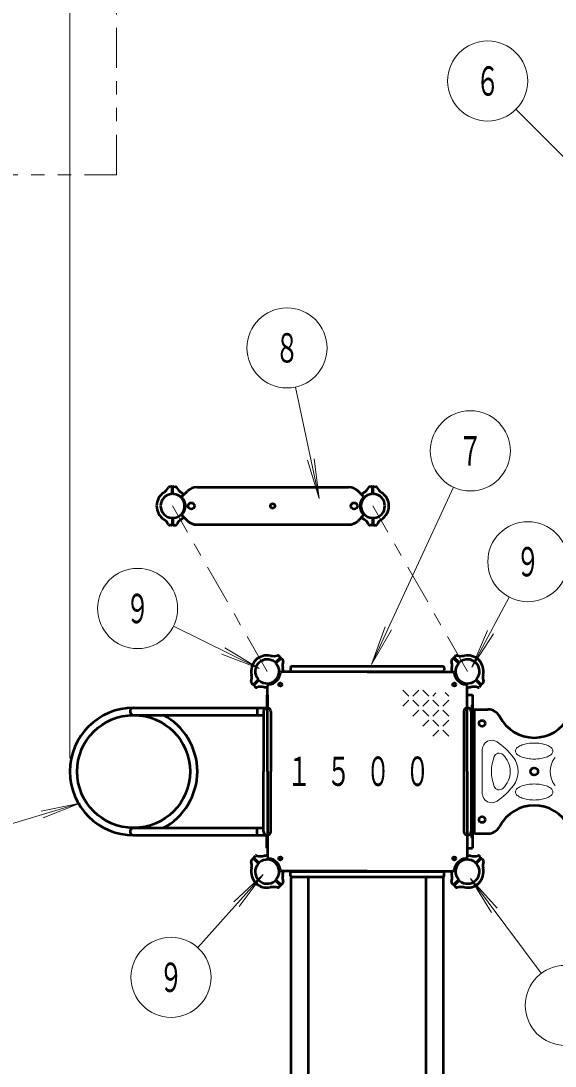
# Model space of a CAD drawing. Units: millimetres on the paper. Extents: x -385 to 0, y -594 to 267.
# Drawn here: x -328.2 to -288.2, y 116.8 to 195.1 of the extents above; entities that cross this region are included whole.
import ezdxf
from ezdxf.enums import TextEntityAlignment as Align

# ---------------------------------------------------------------- set-up
doc = ezdxf.new("R2010")
doc.units = ezdxf.units.MM
for name, pattern in [('USER1', [4.5, 2.5, -2]), ('USER2', [6, 3, -1, 1, -1]), ('USER3', [8, 3, -1, 1, -1, 1, -1])]:
    doc.linetypes.add(name, pattern=pattern)
doc.layers.add('LY_1', color=140, linetype='Continuous', lineweight=50)
doc.styles.add('ＭＳ ゴシック', font='')
doc.styles.get('ＭＳ ゴシック').set_extended_font_data('MS Gothic')

msp = doc.modelspace()

# ---------------------------------------------------------------- linework, layer by layer
at = {"layer": 'LY_1', "color": 7, "lineweight": 13}
for p, q in [((-324.538, 139.889), (-324.538, 250.566)), ((-291.133, 188.488), (-284.409, 181.764)), ((-307.653, 167.683), (-305.877, 159.334)), ((-305.877, 159.334), (-306.754, 162.202)), ((-305.877, 159.334), (-306.243, 162.311)), ((-295.806, 160.186), (-301.954, 146.894)), ((-291.651, 151.953), (-294.447, 146.694)), ((-316.781, 149.768), (-310.362, 146.594)), ((-301.954, 146.894), (-300.937, 149.717)), ((-301.954, 146.894), (-300.462, 149.497)), ((-294.447, 146.694), (-293.275, 149.456)), ((-294.447, 146.694), (-292.813, 149.21)), ((-310.362, 146.594), (-312.925, 148.153)), ((-310.362, 146.594), (-313.157, 147.684)), ((-299.618, 144.987), (-299.168, 144.537)), ((-298.868, 144.537), (-298.418, 144.987)), ((-298.118, 144.987), (-297.668, 144.537)), ((-299.618, 143.787), (-299.168, 144.237)), ((-298.868, 144.237), (-298.418, 143.787)), ((-298.118, 143.787), (-297.668, 144.237)), ((-297.368, 144.537), (-297.129, 144.776)), ((-297.368, 144.237), (-296.918, 143.787)), ((-296.618, 143.787), (-296.168, 144.237)), ((-296.435, 144.804), (-296.168, 144.537)), ((-298.868, 143.037), (-298.418, 143.487)), ((-298.118, 143.487), (-297.668, 143.037)), ((-297.368, 143.037), (-296.918, 143.487)), ((-296.618, 143.487), (-296.168, 143.037)), ((-298.118, 142.287), (-297.668, 142.737)), ((-297.368, 142.737), (-296.918, 142.287)), ((-296.618, 142.287), (-296.168, 142.737)), ((-297.368, 141.537), (-296.918, 141.987)), ((-296.618, 141.987), (-296.168, 141.537)), ((-293.653, 137.242), (-293.653, 140.536)), ((-337.216, 132.47), (-323.763, 136.526)), ((-323.763, 136.526), (-326.7, 135.914)), ((-323.763, 136.526), (-326.549, 135.413)), ((-314.966, 125.707), (-310.061, 131.18)), ((-310.061, 131.18), (-312.251, 129.129)), ((-310.061, 131.18), (-311.861, 128.78)), ((-307.866, 131.009), (-296.666, 131.009)), ((-294.547, 130.88), (-292.548, 128.642)), ((-294.547, 130.88), (-292.967, 128.329)), ((-289.236, 123.774), (-294.547, 130.88))]:
    msp.add_line(p, q, dxfattribs=at)
at = {"layer": 'LY_1', "color": 7, "linetype": 'USER3', "lineweight": 13}
for p, q in [((-321.038, 183.589), (-321.038, 202.501)), ((-339.45, 183.589), (-321.038, 183.589))]:
    msp.add_line(p, q, dxfattribs=at)
at = {"layer": 'LY_1'}
for p, q in [((-316.921, 160.229), (-317.079, 160.224)), ((-316.88, 159.718), (-316.88, 160.189)), ((-316.82, 159.718), (-316.82, 160.189)), ((-316.779, 160.229), (-316.621, 160.224)), ((-316.13, 159.501), (-315.743, 159.888)), ((-315.036, 160.181), (-303.664, 160.181)), ((-302.57, 159.501), (-302.957, 159.888)), ((-301.921, 160.229), (-302.079, 160.224)), ((-301.88, 159.718), (-301.88, 160.189)), ((-301.82, 159.718), (-301.82, 160.189)), ((-301.779, 160.229), (-301.621, 160.224)), ((-316.88, 157.844), (-316.88, 157.372)), ((-316.82, 157.844), (-316.82, 157.372)), ((-316.13, 158.061), (-315.743, 157.674)), ((-315.036, 157.381), (-303.664, 157.381)), ((-302.57, 158.061), (-302.957, 157.674)), ((-301.88, 157.844), (-301.88, 157.372)), ((-301.82, 157.844), (-301.82, 157.372)), ((-316.921, 157.332), (-317.079, 157.338)), ((-316.779, 157.332), (-316.621, 157.338)), ((-301.921, 157.332), (-302.079, 157.338)), ((-301.779, 157.332), (-301.621, 157.338)), ((-310.461, 147.367), (-310.464, 147.369)), ((-309.125, 147.073), (-308.791, 147.406)), ((-309.082, 147.03), (-308.749, 147.364)), ((-308.792, 147.464), (-308.907, 147.571)), ((-308.691, 147.363), (-308.584, 147.248)), ((-295.841, 147.363), (-295.948, 147.248)), ((-295.45, 147.03), (-295.783, 147.364)), ((-295.408, 147.073), (-295.741, 147.406)), ((-295.74, 147.464), (-295.625, 147.571)), ((-294.071, 147.367), (-294.069, 147.369)), ((-310.744, 147.084), (-310.747, 147.086)), ((-308.016, 146.669), (-308.016, 146.489)), ((-307.916, 146.769), (-296.616, 146.769)), ((-296.516, 146.669), (-296.516, 146.489)), ((-293.788, 147.084), (-293.786, 147.086)), ((-310.45, 145.747), (-310.783, 145.414)), ((-310.408, 145.705), (-310.741, 145.372)), ((-302.266, 146.359), (-308.674, 146.359)), ((-307.916, 146.389), (-296.616, 146.389)), ((-302.266, 146.359), (-295.858, 146.359)), ((-294.125, 145.705), (-293.791, 145.372)), ((-294.082, 145.747), (-293.749, 145.414)), ((-310.841, 145.415), (-310.94, 145.521)), ((-310.74, 145.314), (-310.634, 145.215)), ((-309.736, 138.889), (-309.736, 145.297)), ((-294.796, 138.889), (-294.796, 145.297)), ((-293.792, 145.314), (-293.899, 145.215)), ((-293.691, 145.415), (-293.592, 145.521)), ((-309.798, 144.629), (-309.798, 143.659)), ((-309.798, 144.629), (-309.734, 144.629)), ((-309.734, 144.629), (-309.734, 143.659)), ((-294.766, 144.639), (-294.386, 144.639)), ((-294.386, 144.639), (-294.386, 133.139)), ((-319.766, 143.661), (-309.766, 143.661)), ((-310.526, 143.661), (-310.526, 143.117)), ((-310.038, 143.389), (-310.038, 138.889)), ((-309.494, 143.389), (-309.494, 138.889)), ((-295.038, 143.389), (-295.038, 134.389)), ((-294.494, 143.389), (-294.494, 134.389)), ((-294.266, 143.439), (-294.266, 134.339)), ((-294.166, 143.539), (-293.235, 143.539)), ((-319.766, 143.117), (-310.038, 143.117)), ((-310.038, 134.389), (-310.038, 138.889)), ((-310.038, 136.804), (-310.038, 138.889)), ((-309.736, 138.889), (-309.736, 132.481)), ((-309.494, 134.389), (-309.494, 138.889)), ((-309.494, 137.092), (-309.494, 138.889)), ((-294.796, 138.889), (-294.796, 132.481)), ((-319.766, 134.661), (-310.038, 134.661)), ((-310.526, 134.117), (-310.526, 134.661)), ((-319.766, 134.117), (-309.766, 134.117)), ((-309.798, 133.149), (-309.798, 134.119)), ((-309.734, 133.149), (-309.734, 134.119)), ((-294.166, 134.239), (-293.235, 134.239)), ((-309.798, 133.149), (-309.734, 133.149)), ((-294.766, 133.139), (-294.386, 133.139)), ((-310.841, 132.363), (-310.94, 132.256)), ((-310.45, 132.03), (-310.783, 132.364)), ((-310.408, 132.073), (-310.741, 132.406)), ((-310.74, 132.464), (-310.634, 132.563)), ((-294.125, 132.073), (-293.791, 132.406)), ((-294.082, 132.03), (-293.749, 132.364)), ((-293.792, 132.464), (-293.899, 132.563)), ((-293.691, 132.363), (-293.592, 132.256)), ((-309.082, 130.747), (-308.749, 130.414)), ((-302.266, 131.419), (-308.674, 131.419)), ((-308.016, 131.069), (-308.016, 131.329)), ((-308.016, 131.109), (-308.016, 131.289)), ((-307.966, 69.659), (-307.966, 130.909)), ((-307.956, 131.389), (-296.576, 131.389)), ((-307.956, 131.009), (-296.576, 131.009)), ((-307.916, 131.389), (-296.616, 131.389)), ((-307.916, 131.009), (-296.616, 131.009)), ((-306.666, 69.659), (-306.666, 130.909)), ((-302.266, 131.419), (-295.858, 131.419)), ((-297.866, 69.659), (-297.866, 130.909)), ((-296.566, 69.659), (-296.566, 130.909)), ((-296.516, 131.069), (-296.516, 131.329)), ((-296.516, 131.109), (-296.516, 131.289)), ((-295.45, 130.747), (-295.783, 130.414)), ((-310.744, 130.694), (-310.747, 130.691)), ((-310.461, 130.411), (-310.464, 130.409)), ((-309.125, 130.705), (-308.791, 130.372)), ((-308.792, 130.314), (-308.907, 130.207)), ((-308.691, 130.415), (-308.584, 130.53)), ((-295.841, 130.415), (-295.948, 130.53)), ((-295.408, 130.705), (-295.741, 130.372)), ((-295.74, 130.314), (-295.625, 130.207)), ((-294.071, 130.411), (-294.069, 130.409)), ((-293.788, 130.694), (-293.786, 130.691))]:
    msp.add_line(p, q, dxfattribs=at)
at = {"layer": 'LY_1', "color": 7, "linetype": 'USER2', "lineweight": 13}
for p, q in [((-309.766, 146.389), (-316.85, 158.781)), ((-294.766, 146.389), (-301.85, 158.781))]:
    msp.add_line(p, q, dxfattribs=at)
at = {"layer": 'LY_1', "color": 7, "linetype": 'USER1', "lineweight": 13}
msp.add_line((-294.386, 141.389), (-294.386, 136.389), dxfattribs=at)
at = {"layer": 'LY_1'}
for points in [[(-294.386, 143.829), (-294.45, 143.829), (-294.45, 142.949), (-294.386, 142.949)], [(-294.386, 133.949), (-294.45, 133.949), (-294.45, 134.829), (-294.386, 134.829)]]:
    msp.add_lwpolyline(points, close=True, dxfattribs=at)
at = {"layer": 'LY_1', "color": 7, "lineweight": 13}
for points in [[(-291.166, 140.422), (-291.161, 140.37), (-291.145, 140.318), (-291.118, 140.267), (-291.082, 140.217), (-291.035, 140.169), (-290.979, 140.122), (-290.913, 140.078), (-290.839, 140.037), (-290.756, 139.998), (-290.666, 139.963), (-290.569, 139.931), (-290.466, 139.903), (-290.358, 139.878), (-290.245, 139.858), (-290.128, 139.843), (-290.009, 139.831), (-289.888, 139.825), (-289.766, 139.822), (-289.644, 139.825), (-289.523, 139.831), (-289.404, 139.843), (-289.287, 139.858), (-289.174, 139.878), (-289.066, 139.903), (-288.963, 139.931), (-288.866, 139.963), (-288.776, 139.998), (-288.694, 140.037), (-288.619, 140.078), (-288.554, 140.122), (-288.497, 140.169), (-288.451, 140.217), (-288.414, 140.267), (-288.387, 140.318), (-288.371, 140.37), (-288.366, 140.422), (-288.371, 140.475), (-288.387, 140.526), (-288.414, 140.578), (-288.451, 140.627), (-288.497, 140.676), (-288.554, 140.722), (-288.619, 140.766), (-288.694, 140.808), (-288.776, 140.847), (-288.866, 140.882), (-288.963, 140.914), (-289.066, 140.942), (-289.174, 140.966), (-289.287, 140.986), (-289.404, 141.002), (-289.523, 141.013), (-289.644, 141.02), (-289.766, 141.022), (-289.888, 141.02), (-290.009, 141.013), (-290.128, 141.002), (-290.245, 140.986), (-290.358, 140.966), (-290.466, 140.942), (-290.569, 140.914), (-290.666, 140.882), (-290.756, 140.847), (-290.839, 140.808), (-290.913, 140.766), (-290.979, 140.722), (-291.035, 140.676), (-291.082, 140.627), (-291.118, 140.578), (-291.145, 140.526), (-291.161, 140.475)], [(-291.166, 137.355), (-291.161, 137.303), (-291.145, 137.251), (-291.118, 137.2), (-291.082, 137.15), (-291.035, 137.102), (-290.979, 137.055), (-290.913, 137.011), (-290.839, 136.97), (-290.756, 136.931), (-290.666, 136.896), (-290.569, 136.864), (-290.466, 136.836), (-290.358, 136.812), (-290.245, 136.792), (-290.128, 136.776), (-290.009, 136.765), (-289.888, 136.758), (-289.766, 136.755), (-289.644, 136.758), (-289.523, 136.765), (-289.404, 136.776), (-289.287, 136.792), (-289.174, 136.812), (-289.066, 136.836), (-288.963, 136.864), (-288.866, 136.896), (-288.776, 136.931), (-288.694, 136.97), (-288.619, 137.011), (-288.554, 137.055), (-288.497, 137.102), (-288.451, 137.15), (-288.414, 137.2), (-288.387, 137.251), (-288.371, 137.303), (-288.366, 137.355), (-288.371, 137.408), (-288.387, 137.46), (-288.414, 137.511), (-288.451, 137.561), (-288.497, 137.609), (-288.554, 137.655), (-288.619, 137.7), (-288.694, 137.741), (-288.776, 137.78), (-288.866, 137.815), (-288.963, 137.847), (-289.066, 137.875), (-289.174, 137.899), (-289.287, 137.919), (-289.404, 137.935), (-289.523, 137.946), (-289.644, 137.953), (-289.766, 137.955), (-289.888, 137.953), (-290.009, 137.946), (-290.128, 137.935), (-290.245, 137.919), (-290.358, 137.899), (-290.466, 137.875), (-290.569, 137.847), (-290.666, 137.815), (-290.756, 137.78), (-290.839, 137.741), (-290.913, 137.7), (-290.979, 137.655), (-291.035, 137.609), (-291.082, 137.561), (-291.118, 137.511), (-291.145, 137.46), (-291.161, 137.408)]]:
    msp.add_lwpolyline(points, close=True, dxfattribs=at)
for centre in [(-293.254, 190.609), (-308.278, 170.617), (-294.547, 162.909), (-290.243, 154.602), (-319.47, 151.098), (-316.968, 123.473), (-287.44, 121.371)]:
    msp.add_circle(centre, 3, dxfattribs=at)
at = {"layer": 'LY_1'}
for centre, radius in [((-315.45, 158.781), 0.24), ((-309.35, 158.781), 0.17), ((-303.25, 158.781), 0.24), ((-308.776, 145.399), 0.13), ((-295.756, 145.399), 0.13), ((-319.766, 138.889), 4.228), ((-293.666, 142.489), 0.23), ((-289.766, 138.889), 0.28), ((-293.666, 135.289), 0.23), ((-308.776, 132.379), 0.13), ((-295.756, 132.379), 0.13)]:
    msp.add_circle(centre, radius, dxfattribs=at)
for centre, radius, start, end in [((-316.85, 158.781), 1.2, 122.72719, 180), ((-318.039, 160.632), 1, 302.72719, 332.54116), ((-317.063, 160.124), 0.1, 92, 152.54116), ((-316.92, 160.189), 0.04, 0, 92), ((-316.92, 159.718), 0.04, 274.27066, 0), ((-316.78, 160.189), 0.04, 88, 180), ((-316.78, 159.718), 0.04, 180, 265.72934), ((-316.637, 160.124), 0.1, 11.8216, 88), ((-316.637, 160.124), 0.1, 27.45884, 88), ((-315.661, 160.632), 1, 207.45884, 237.27281), ((-316.85, 158.781), 1.2, 45, 57.2728), ((-315.036, 159.181), 1, 90, 135), ((-303.664, 159.181), 1, 45, 90), ((-301.85, 158.781), 1.2, 122.72719, 135), ((-303.039, 160.632), 1, 302.72719, 332.54116), ((-302.063, 160.124), 0.1, 92, 168.1784), ((-302.063, 160.124), 0.1, 92, 152.54116), ((-301.92, 160.189), 0.04, 0, 92), ((-301.92, 159.718), 0.04, 274.27066, 0), ((-301.78, 160.189), 0.04, 88, 180), ((-301.78, 159.718), 0.04, 180, 265.72934), ((-301.637, 160.124), 0.1, 27.45884, 88), ((-300.661, 160.632), 1, 207.45884, 237.27281), ((-301.85, 158.781), 1.2, 0, 57.2728), ((-316.85, 158.781), 0.9, 94.27066, 180), ((-316.85, 158.781), 0.9, 0, 85.72934), ((-316.85, 158.781), 0.9, 0, 85.72934), ((-316.088, 159.458), 0.06, 135, 221.62771), ((-316.85, 158.781), 0.96, 318.37229, 41.62771), ((-301.85, 158.781), 0.96, 138.37229, 221.62771), ((-301.85, 158.781), 0.9, 94.27066, 180), ((-301.85, 158.781), 0.9, 94.27066, 180), ((-302.612, 159.458), 0.06, 318.37229, 45), ((-301.85, 158.781), 0.9, 0, 85.72934), ((-316.85, 158.781), 1.2, 180, 237.27281), ((-316.85, 158.781), 0.9, 180, 265.72934), ((-316.85, 158.781), 0.9, 274.27066, 0), ((-316.088, 158.103), 0.06, 138.37229, 225), ((-301.85, 158.781), 0.9, 180, 265.72934), ((-302.612, 158.103), 0.06, 315, 41.62771), ((-301.85, 158.781), 0.9, 274.27066, 0), ((-301.85, 158.781), 1.2, 302.72719, 0), ((-318.039, 156.93), 1, 27.45884, 57.2728), ((-317.063, 157.437), 0.1, 207.45884, 268), ((-316.92, 157.372), 0.04, 268, 0), ((-316.92, 157.844), 0.04, 0, 85.72934), ((-316.78, 157.844), 0.04, 94.27066, 180), ((-316.78, 157.372), 0.04, 180, 272), ((-316.637, 157.437), 0.1, 272, 332.54116), ((-316.637, 157.437), 0.1, 272, 332.54116), ((-315.661, 156.93), 1, 122.72719, 152.54116), ((-316.85, 158.781), 1.2, 302.72719, 315), ((-315.036, 158.381), 1, 225, 270), ((-303.664, 158.381), 1, 270, 315), ((-301.85, 158.781), 1.2, 225, 237.27281), ((-303.039, 156.93), 1, 27.45884, 57.2728), ((-302.063, 157.437), 0.1, 207.45884, 268), ((-302.063, 157.437), 0.1, 207.45884, 268), ((-301.92, 157.372), 0.04, 268, 0), ((-301.92, 157.844), 0.04, 0, 85.72934), ((-301.78, 157.844), 0.04, 94.27066, 180), ((-301.78, 157.372), 0.04, 180, 272), ((-301.637, 157.437), 0.1, 272, 332.54116), ((-300.661, 156.93), 1, 122.72719, 152.54116), ((-309.766, 146.389), 1.2, 135, 192.27281), ((-309.766, 146.389), 1.22, 135, 143.62693), ((-309.766, 146.389), 1.22, 126.37307, 135), ((-309.766, 146.389), 1.2, 77.72719, 135), ((-310.478, 147.355), 0.02, 45, 126.37307), ((-309.766, 146.389), 0.9, 49.27066, 135), ((-309.299, 148.539), 1, 257.72719, 287.54116), ((-308.967, 147.49), 0.1, 47, 107.54116), ((-308.82, 147.434), 0.04, 315, 47), ((-308.721, 147.335), 0.04, 43, 135), ((-308.665, 147.188), 0.1, 342.45884, 43), ((-295.867, 147.188), 0.1, 137, 197.54116), ((-295.812, 147.335), 0.04, 45, 137), ((-295.713, 147.434), 0.04, 133, 225), ((-295.565, 147.49), 0.1, 72.45884, 133), ((-295.234, 148.539), 1, 252.45884, 282.27281), ((-294.766, 146.389), 0.9, 45, 130.72934), ((-294.766, 146.389), 1.2, 45, 102.27281), ((-294.055, 147.355), 0.02, 53.62693, 135), ((-294.766, 146.389), 1.22, 45, 53.62693), ((-294.766, 146.389), 1.2, 347.72719, 45), ((-294.766, 146.389), 1.22, 36.37307, 45), ((-310.732, 147.101), 0.02, 143.62693, 225), ((-309.766, 146.389), 0.9, 135, 220.72934), ((-309.153, 147.101), 0.04, 229.27066, 315), ((-309.766, 146.389), 0.9, 315, 40.72934), ((-309.054, 147.002), 0.04, 135, 220.72934), ((-307.616, 146.857), 1, 162.45884, 192.27281), ((-309.766, 146.389), 1.2, 358.56746, 12.27281), ((-307.916, 146.669), 0.1, 90, 180), ((-307.916, 146.489), 0.1, 180, 270), ((-296.616, 146.669), 0.1, 0, 90), ((-296.616, 146.489), 0.1, 270, 0), ((-294.766, 146.389), 1.2, 167.72719, 181.43254), ((-296.916, 146.857), 1, 347.72719, 17.54116), ((-294.766, 146.389), 0.9, 139.27066, 225), ((-295.478, 147.002), 0.04, 319.27066, 45), ((-295.379, 147.101), 0.04, 225, 310.72934), ((-294.766, 146.389), 0.9, 319.27066, 45), ((-293.8, 147.101), 0.02, 315, 36.37307), ((-310.867, 145.59), 0.1, 162.45884, 223), ((-311.916, 145.921), 1, 342.45884, 12.27281), ((-310.478, 145.776), 0.04, 315, 40.72934), ((-310.379, 145.677), 0.04, 49.27066, 135), ((-309.766, 146.389), 0.9, 229.27066, 315), ((-309.766, 146.389), 1, 276.78718, 353.21282), ((-308.674, 146.259), 0.1, 90, 173.21282), ((-295.858, 146.259), 0.1, 6.78718, 90), ((-294.766, 146.389), 1, 186.78718, 263.21282), ((-294.766, 146.389), 0.9, 225, 310.72934), ((-294.153, 145.677), 0.04, 45, 130.72934), ((-294.054, 145.776), 0.04, 139.27066, 225), ((-292.616, 145.921), 1, 167.72719, 197.54116), ((-293.665, 145.59), 0.1, 317, 17.54116), ((-310.812, 145.442), 0.04, 223, 315), ((-310.713, 145.343), 0.04, 135, 227), ((-310.565, 145.288), 0.1, 227, 287.54116), ((-310.234, 144.239), 1, 77.72719, 107.54116), ((-309.766, 146.389), 1.2, 257.72719, 271.43254), ((-309.636, 145.297), 0.1, 96.78718, 180), ((-294.896, 145.297), 0.1, 0, 83.21282), ((-294.766, 146.389), 1.2, 268.56746, 282.27281), ((-294.299, 144.239), 1, 72.45884, 102.27281), ((-293.967, 145.288), 0.1, 252.45884, 313), ((-293.82, 145.343), 0.04, 313, 45), ((-293.721, 145.442), 0.04, 225, 317), ((-319.766, 138.889), 4.772, 90, 270), ((-319.766, 143.389), 0.272, 90, 270), ((-309.766, 143.389), 0.272, 0, 180), ((-294.766, 143.389), 0.272, 0, 180), ((-294.166, 143.439), 0.1, 90, 180), ((-293.235, 142.539), 1, 27.21172, 90), ((-319.766, 138.889), 4.772, 297.62496, 62.37504), ((-289.766, 144.322), 2.9, 207.21172, 332.78828), ((-289.766, 133.455), 2.9, 27.21172, 152.78828), ((-319.766, 134.389), 0.272, 90, 270), ((-293.235, 135.239), 1, 270, 332.78828), ((-309.766, 134.389), 0.272, 180, 0), ((-294.766, 134.389), 0.272, 180, 0), ((-294.166, 134.339), 0.1, 180, 270), ((-310.812, 132.335), 0.04, 45, 137), ((-310.713, 132.434), 0.04, 133, 225), ((-310.565, 132.49), 0.1, 72.45884, 133), ((-310.234, 133.539), 1, 252.45884, 282.27281), ((-309.766, 131.389), 1.2, 88.56746, 102.27281), ((-309.636, 132.481), 0.1, 180, 263.21282), ((-309.766, 131.389), 1, 6.78718, 83.21282), ((-294.766, 131.389), 1, 96.78718, 173.21282), ((-294.896, 132.481), 0.1, 276.78718, 0), ((-294.766, 131.389), 1.2, 77.72719, 91.43254), ((-294.299, 133.539), 1, 257.72719, 287.54116), ((-293.967, 132.49), 0.1, 47, 107.54116), ((-293.82, 132.434), 0.04, 315, 47), ((-293.721, 132.335), 0.04, 43, 135), ((-310.867, 132.188), 0.1, 137, 197.54116), ((-309.766, 131.389), 1.2, 167.72719, 225), ((-311.916, 131.857), 1, 347.72719, 17.54116), ((-309.766, 131.389), 0.9, 139.27066, 225), ((-310.478, 132.002), 0.04, 319.27066, 45), ((-310.379, 132.101), 0.04, 225, 310.72934), ((-309.766, 131.389), 0.9, 45, 130.72934), ((-309.766, 131.389), 0.9, 319.27066, 45), ((-294.766, 131.389), 0.9, 135, 220.72934), ((-294.766, 131.389), 0.9, 49.27066, 135), ((-294.153, 132.101), 0.04, 229.27066, 315), ((-294.766, 131.389), 0.9, 315, 40.72934), ((-294.054, 132.002), 0.04, 135, 220.72934), ((-294.766, 131.389), 1.2, 315, 12.27281), ((-292.616, 131.857), 1, 162.45884, 192.27281), ((-293.665, 132.188), 0.1, 342.45884, 43), ((-309.766, 131.389), 0.9, 225, 310.72934), ((-309.054, 130.776), 0.04, 139.27066, 225), ((-308.674, 131.519), 0.1, 186.78718, 270), ((-307.616, 130.921), 1, 167.72719, 197.54116), ((-309.766, 131.389), 1.2, 347.72719, 1.43254), ((-307.916, 131.289), 0.1, 90, 180), ((-307.956, 131.329), 0.06, 90, 180), ((-307.916, 131.109), 0.1, 180, 270), ((-307.956, 131.069), 0.06, 180, 270), ((-307.866, 130.909), 0.1, 90, 180), ((-306.766, 130.909), 0.1, 0, 90), ((-297.766, 130.909), 0.1, 90, 180), ((-296.666, 130.909), 0.1, 0, 90), ((-296.616, 131.289), 0.1, 0, 90), ((-296.616, 131.109), 0.1, 270, 0), ((-296.576, 131.329), 0.06, 0, 90), ((-296.576, 131.069), 0.06, 270, 0), ((-294.766, 131.389), 1.2, 178.56746, 192.27281), ((-296.916, 130.921), 1, 342.45884, 12.27281), ((-295.858, 131.519), 0.1, 270, 353.21282), ((-295.478, 130.776), 0.04, 315, 40.72934), ((-294.766, 131.389), 0.9, 229.27066, 315), ((-310.732, 130.677), 0.02, 135, 216.37307), ((-309.766, 131.389), 1.22, 216.37307, 225), ((-309.766, 131.389), 1.22, 225, 233.62693), ((-309.766, 131.389), 1.2, 225, 282.27281), ((-310.478, 130.423), 0.02, 233.62693, 315), ((-309.299, 129.239), 1, 72.45884, 102.27281), ((-309.153, 130.677), 0.04, 45, 130.72934), ((-308.967, 130.288), 0.1, 252.45884, 313), ((-308.82, 130.343), 0.04, 313, 45), ((-308.721, 130.442), 0.04, 225, 317), ((-308.665, 130.59), 0.1, 317, 17.54116), ((-295.867, 130.59), 0.1, 162.45884, 223), ((-295.812, 130.442), 0.04, 223, 315), ((-295.713, 130.343), 0.04, 135, 227), ((-295.565, 130.288), 0.1, 227, 287.54116), ((-295.234, 129.239), 1, 77.72719, 107.54116), ((-295.379, 130.677), 0.04, 49.27066, 135), ((-294.766, 131.389), 1.2, 257.72719, 315), ((-294.055, 130.423), 0.02, 225, 306.37307), ((-294.766, 131.389), 1.22, 306.37307, 315), ((-294.766, 131.389), 1.22, 315, 323.62693), ((-293.8, 130.677), 0.02, 323.62693, 45)]:
    msp.add_arc(centre, radius, start, end, dxfattribs=at)
at = {"layer": 'LY_1', "color": 7, "lineweight": 13}
for centre, radius, start, end in [((-292.953, 140.536), 0.7, 55.1553, 180), ((-295.752, 136.514), 5.6, 37.83456, 55.1553), ((-292.39, 139.862), 0.4, 47.08176, 159.47053), ((-293.295, 138.889), 1.728, 312.91823, 47.08177), ((-289.792, 138.889), 3.174, 159.47053, 200.52947), ((-292.695, 138.889), 1.728, 322.16544, 37.83456), ((-286.838, 138.889), 1.728, 142.16544, 217.83456), ((-295.752, 141.264), 5.6, 304.8447, 322.16544), ((-292.953, 137.242), 0.7, 180, 304.8447), ((-292.39, 137.916), 0.4, 200.52947, 312.91823)]:
    msp.add_arc(centre, radius, start, end, dxfattribs=at)

# ---------------------------------------------------------------- texts
at = {"layer": 'LY_1', "color": 7, "style": 'ＭＳ ゴシック', "width": 0.6}
for s, p in [('６', (-293.254, 190.609)), ('８', (-308.278, 170.617)), ('７', (-294.547, 162.909)), ('９', (-290.243, 154.602)), ('９', (-319.47, 151.098)), ('９', (-316.968, 123.473))]:
    msp.add_text(s, height=2.199, dxfattribs=at).set_placement(p, align=Align.MIDDLE_CENTER)
at = {"layer": 'LY_1', "color": 7, "insert": (-308.266, 138.889), "char_height": 2.199, "attachment_point": 4, "style": 'ＭＳ ゴシック'}
msp.add_mtext('\\T1.64;\\W0.6;１５００', dxfattribs=at)

doc.saveas('drawing.dxf')
